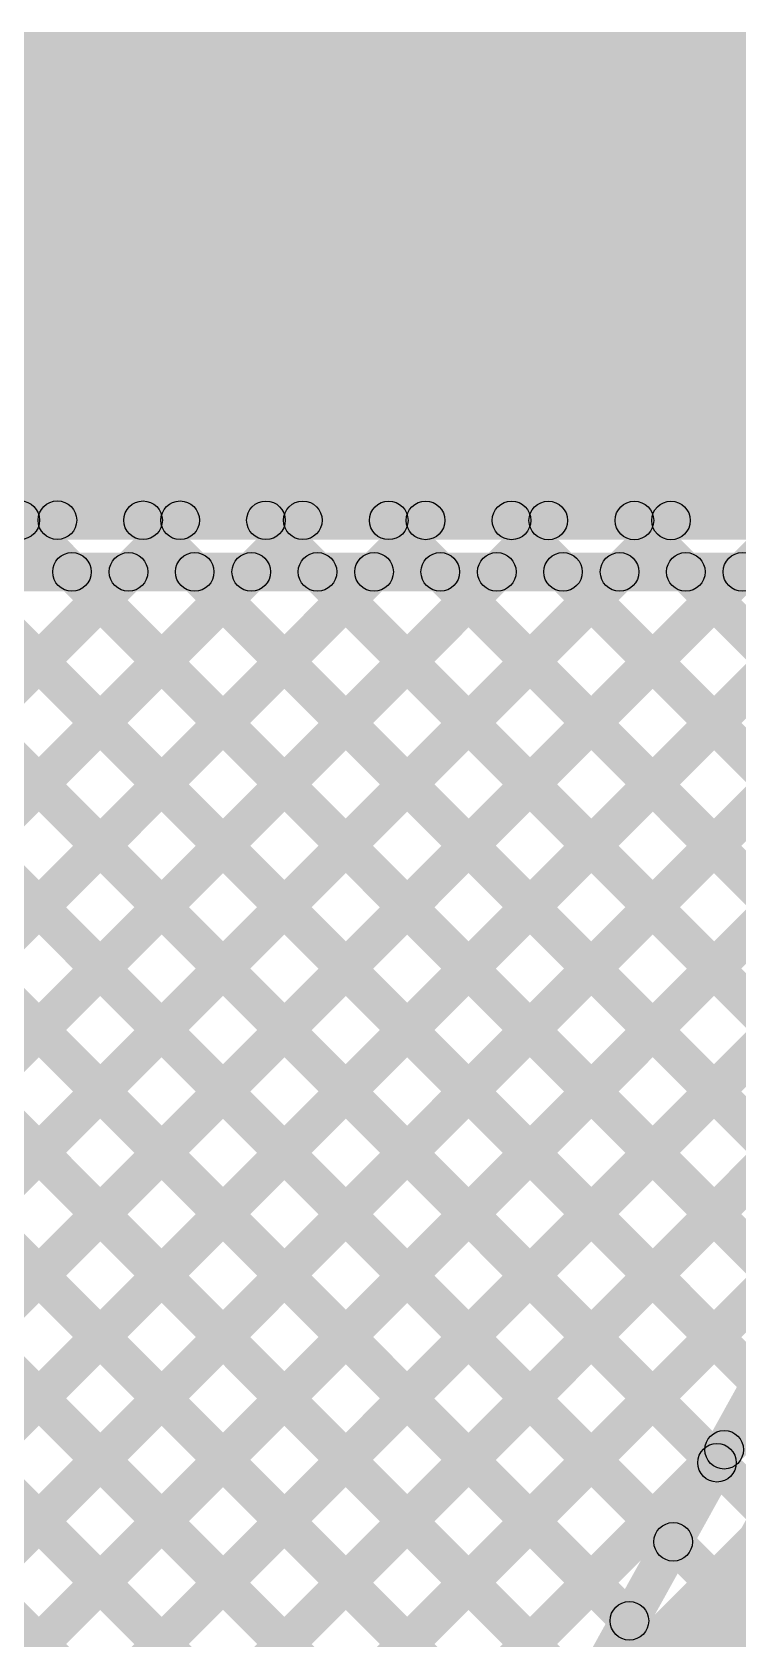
# Model space of a CAD drawing. Header units: millimetres. Extents: x 2.72 to 4.82, y 2.46 to 3.29.
# Drawn here: x 4.4279 to 4.5743, y 2.954 to 3.287 of the extents above; entities that cross this region are included whole.
import ezdxf

# ---------------------------------------------------------------- set-up
doc = ezdxf.new("R2010")
doc.units = ezdxf.units.MM
doc.header["$MEASUREMENT"] = 0
doc.layers.add('BottomLayer', color=5, linetype='Continuous')
doc.layers.add('TopLayer', color=1, linetype='Continuous')

msp = doc.modelspace()

# ---------------------------------------------------------------- hatches: boundary and pattern name
at = {"layer": 'BottomLayer'}
for points in [[(2.72, 3.18612), (4.81064, 3.18612), (4.81064, 3.287), (2.72, 3.287)], [(4.72565, 3.19332), (4.70217, 3.20634), (4.42816, 2.71201), (4.45164, 2.69899)], [(4.22655, 3.17112), (4.22655, 3.17912), (4.67228, 3.17912), (4.67228, 3.17112)], [(4.2297, 3.17229), (4.23536, 3.17795), (4.49711, 2.9162), (4.49146, 2.91054)], [(4.25516, 3.17229), (4.26082, 3.17795), (4.52736, 2.9114), (4.52171, 2.90574)], [(4.28062, 3.17229), (4.28627, 3.17795), (4.53644, 2.92778), (4.53078, 2.92212)], [(4.30832, 3.02987), (4.30266, 3.03553), (4.44508, 3.17795), (4.45074, 3.17229)], [(4.30607, 3.17229), (4.31173, 3.17795), (4.54552, 2.94416), (4.53986, 2.9385)], [(4.3174, 3.01349), (4.31174, 3.01915), (4.47054, 3.17795), (4.47619, 3.17229)], [(4.32648, 2.99712), (4.32082, 3.00277), (4.49599, 3.17795), (4.50165, 3.17229)], [(4.33555, 2.98074), (4.3299, 2.9864), (4.52145, 3.17795), (4.5271, 3.17229)], [(4.33153, 3.17229), (4.33718, 3.17795), (4.5546, 2.96053), (4.54894, 2.95488)], [(4.34463, 2.96436), (4.33897, 2.97002), (4.5469, 3.17795), (4.55256, 3.17229)], [(4.35371, 2.94798), (4.34805, 2.95364), (4.57236, 3.17795), (4.57802, 3.17229)], [(4.35698, 3.17229), (4.36264, 3.17795), (4.56368, 2.97691), (4.55802, 2.97125)], [(4.36279, 2.93161), (4.35713, 2.93726), (4.59781, 3.17795), (4.60347, 3.17229)], [(4.37187, 2.91523), (4.36621, 2.92089), (4.62327, 3.17795), (4.62893, 3.17229)], [(4.38094, 2.89885), (4.37529, 2.90451), (4.64873, 3.17795), (4.65438, 3.17229)], [(4.38244, 3.17229), (4.3881, 3.17795), (4.57275, 2.99329), (4.5671, 2.98763)], [(4.40789, 3.17229), (4.41355, 3.17795), (4.58183, 3.00967), (4.57618, 3.00401)], [(4.43335, 3.17229), (4.43901, 3.17795), (4.59091, 3.02604), (4.58525, 3.02039)], [(4.45881, 3.17229), (4.46446, 3.17795), (4.59999, 3.04242), (4.59433, 3.03676)], [(4.48426, 3.17229), (4.48992, 3.17795), (4.60907, 3.0588), (4.60341, 3.05314)], [(4.50972, 3.17229), (4.51537, 3.17795), (4.61815, 3.07518), (4.61249, 3.06952)], [(4.53517, 3.17229), (4.54083, 3.17795), (4.62722, 3.09155), (4.62157, 3.0859)], [(4.56063, 3.17229), (4.56629, 3.17795), (4.6363, 3.10793), (4.63064, 3.10227)], [(4.45291, 2.77111), (4.44592, 2.77499), (4.66878, 3.17706), (4.67578, 3.17318)], [(4.41847, 2.91092), (4.41281, 2.91657), (4.66357, 3.16734), (4.66923, 3.16168)], [(4.24793, 3.1286), (4.25359, 3.13426), (4.47726, 2.91059), (4.4716, 2.90493)], [(4.43696, 2.90395), (4.4313, 2.90961), (4.63192, 3.11022), (4.63757, 3.10457)], [(4.46693, 2.90847), (4.46127, 2.91413), (4.60026, 3.05311), (4.60591, 3.04745)], [(4.49483, 2.91091), (4.48917, 2.91657), (4.5686, 2.99599), (4.57425, 2.99034)]]:
    msp.add_hatch(color=5, dxfattribs=at).paths.add_polyline_path(points)
h = msp.add_hatch(color=5, dxfattribs=at)
edge = h.paths.add_edge_path()
edge.add_arc((4.43618, 3.17512), 0.004, 0, 360)
h = msp.add_hatch(color=5, dxfattribs=at)
edge = h.paths.add_edge_path()
edge.add_arc((4.44791, 3.17512), 0.004, 0, 360)
h = msp.add_hatch(color=5, dxfattribs=at)
edge = h.paths.add_edge_path()
edge.add_arc((4.46163, 3.17512), 0.004, 0, 360)
h = msp.add_hatch(color=5, dxfattribs=at)
edge = h.paths.add_edge_path()
edge.add_arc((4.47336, 3.17512), 0.004, 0, 360)
h = msp.add_hatch(color=5, dxfattribs=at)
edge = h.paths.add_edge_path()
edge.add_arc((4.48709, 3.17512), 0.004, 0, 360)
h = msp.add_hatch(color=5, dxfattribs=at)
edge = h.paths.add_edge_path()
edge.add_arc((4.49882, 3.17512), 0.004, 0, 360)
h = msp.add_hatch(color=5, dxfattribs=at)
edge = h.paths.add_edge_path()
edge.add_arc((4.51255, 3.17512), 0.004, 0, 360)
h = msp.add_hatch(color=5, dxfattribs=at)
edge = h.paths.add_edge_path()
edge.add_arc((4.52428, 3.17512), 0.004, 0, 360)
h = msp.add_hatch(color=5, dxfattribs=at)
edge = h.paths.add_edge_path()
edge.add_arc((4.538, 3.17512), 0.004, 0, 360)
h = msp.add_hatch(color=5, dxfattribs=at)
edge = h.paths.add_edge_path()
edge.add_arc((4.54973, 3.17512), 0.004, 0, 360)
h = msp.add_hatch(color=5, dxfattribs=at)
edge = h.paths.add_edge_path()
edge.add_arc((4.56346, 3.17512), 0.004, 0, 360)
h = msp.add_hatch(color=5, dxfattribs=at)
edge = h.paths.add_edge_path()
edge.add_arc((4.57519, 3.17512), 0.004, 0, 360)
h = msp.add_hatch(color=5, dxfattribs=at)
edge = h.paths.add_edge_path()
edge.add_arc((4.56993, 2.99046), 0.004, 0, 360)
h = msp.add_hatch(color=5, dxfattribs=at)
edge = h.paths.add_edge_path()
edge.add_arc((4.57142, 2.99316), 0.004, 0, 360)
h = msp.add_hatch(color=5, dxfattribs=at)
edge = h.paths.add_edge_path()
edge.add_arc((4.56085, 2.97408), 0.004, 0, 360)
h = msp.add_hatch(color=5, dxfattribs=at)
edge = h.paths.add_edge_path()
edge.add_arc((4.55177, 2.9577), 0.004, 0, 360)
at = {"layer": 'TopLayer'}
for points in [[(2.86831, 3.18251), (2.86831, 3.19051), (4.66796, 3.18973), (4.66796, 3.18173)], [(4.19344, 3.1831), (4.19909, 3.18876), (4.47726, 2.91059), (4.4716, 2.90493)], [(4.2189, 3.18309), (4.22456, 3.18875), (4.49711, 2.9162), (4.49146, 2.91054)], [(4.24437, 3.18308), (4.25003, 3.18874), (4.54932, 2.88945), (4.54366, 2.88379)], [(4.26984, 3.18307), (4.27549, 3.18873), (4.56131, 2.90291), (4.55565, 2.89726)], [(4.27872, 3.02573), (4.27307, 3.03139), (4.43033, 3.18866), (4.43599, 3.183)], [(4.27883, 3.00039), (4.27318, 3.00604), (4.45578, 3.18865), (4.46144, 3.18299)], [(4.28357, 2.97967), (4.27791, 2.98532), (4.48122, 3.18863), (4.48688, 3.18298)], [(4.2953, 3.18306), (4.30096, 3.18872), (4.5798, 2.90988), (4.57414, 2.90422)], [(4.3029, 2.97355), (4.29725, 2.9792), (4.50667, 3.18862), (4.51233, 3.18297)], [(4.31515, 2.96034), (4.3095, 2.96599), (4.53211, 3.18861), (4.53777, 3.18296)], [(4.32454, 2.94426), (4.31888, 2.94992), (4.55756, 3.1886), (4.56321, 3.18294)], [(4.32077, 3.18305), (4.32643, 3.1887), (4.58083, 2.9343), (4.57517, 2.92865)], [(4.32841, 2.92269), (4.32276, 2.92834), (4.583, 3.18859), (4.58866, 3.18293)], [(4.32923, 2.89805), (4.32357, 2.90371), (4.60845, 3.18858), (4.6141, 3.18292)], [(4.3447, 2.88806), (4.33905, 2.89372), (4.63389, 3.18857), (4.63955, 3.18291)], [(4.34624, 3.18304), (4.35189, 3.18869), (4.58519, 2.95539), (4.57954, 2.94974)], [(4.35887, 2.87677), (4.35321, 2.88243), (4.65934, 3.18856), (4.66499, 3.1829)], [(4.3717, 3.18302), (4.37736, 3.18868), (4.59456, 2.97148), (4.5889, 2.96583)], [(4.39717, 3.18301), (4.40283, 3.18867), (4.60611, 2.98538), (4.60046, 2.97973)], [(4.42264, 3.183), (4.42829, 3.18866), (4.62463, 2.99232), (4.61898, 2.98666)], [(4.4481, 3.18299), (4.45376, 3.18865), (4.62425, 3.01816), (4.61859, 3.01251)], [(4.47357, 3.18298), (4.47923, 3.18864), (4.63122, 3.03664), (4.62557, 3.03098)], [(4.49904, 3.18297), (4.50469, 3.18863), (4.64096, 3.05236), (4.6353, 3.04671)], [(4.5245, 3.18296), (4.53016, 3.18862), (4.65332, 3.06546), (4.64766, 3.0598)], [(4.54997, 3.18295), (4.55563, 3.1886), (4.66957, 3.07466), (4.66392, 3.069)], [(4.41847, 2.91092), (4.41281, 2.91657), (4.67173, 3.17549), (4.67738, 3.16983)], [(4.43696, 2.90395), (4.4313, 2.90961), (4.68249, 3.1608), (4.68815, 3.15514)], [(4.46693, 2.90847), (4.46127, 2.91413), (4.69564, 3.1485), (4.7013, 3.14284)], [(4.49483, 2.91091), (4.48917, 2.91657), (4.68498, 3.11238), (4.69064, 3.10672)], [(4.51065, 2.90128), (4.50499, 2.90693), (4.61859, 3.02053), (4.62425, 3.01488)]]:
    msp.add_hatch(color=1, dxfattribs=at).paths.add_polyline_path(points)
h = msp.add_hatch(color=1, dxfattribs=at)
edge = h.paths.add_edge_path()
edge.add_arc((4.42547, 3.18583), 0.004, 0, 360)
h = msp.add_hatch(color=1, dxfattribs=at)
edge = h.paths.add_edge_path()
edge.add_arc((4.43316, 3.18583), 0.004, 0, 360)
h = msp.add_hatch(color=1, dxfattribs=at)
edge = h.paths.add_edge_path()
edge.add_arc((4.45093, 3.18582), 0.004, 0, 360)
h = msp.add_hatch(color=1, dxfattribs=at)
edge = h.paths.add_edge_path()
edge.add_arc((4.45861, 3.18582), 0.004, 0, 360)
h = msp.add_hatch(color=1, dxfattribs=at)
edge = h.paths.add_edge_path()
edge.add_arc((4.4764, 3.18581), 0.004, 0, 360)
h = msp.add_hatch(color=1, dxfattribs=at)
edge = h.paths.add_edge_path()
edge.add_arc((4.48405, 3.18581), 0.004, 0, 360)
h = msp.add_hatch(color=1, dxfattribs=at)
edge = h.paths.add_edge_path()
edge.add_arc((4.50187, 3.1858), 0.004, 0, 360)
h = msp.add_hatch(color=1, dxfattribs=at)
edge = h.paths.add_edge_path()
edge.add_arc((4.5095, 3.18579), 0.004, 0, 360)
h = msp.add_hatch(color=1, dxfattribs=at)
edge = h.paths.add_edge_path()
edge.add_arc((4.52733, 3.18579), 0.004, 0, 360)
h = msp.add_hatch(color=1, dxfattribs=at)
edge = h.paths.add_edge_path()
edge.add_arc((4.53494, 3.18578), 0.004, 0, 360)
h = msp.add_hatch(color=1, dxfattribs=at)
edge = h.paths.add_edge_path()
edge.add_arc((4.5528, 3.18578), 0.004, 0, 360)
h = msp.add_hatch(color=1, dxfattribs=at)
edge = h.paths.add_edge_path()
edge.add_arc((4.56039, 3.18577), 0.004, 0, 360)

# ---------------------------------------------------------------- linework, layer by layer
at = {"layer": 'BottomLayer'}
for centre in [(4.43618, 3.17512), (4.44791, 3.17512), (4.46163, 3.17512), (4.47336, 3.17512), (4.48709, 3.17512), (4.49882, 3.17512), (4.51255, 3.17512), (4.52428, 3.17512), (4.538, 3.17512), (4.54973, 3.17512), (4.56346, 3.17512), (4.57519, 3.17512), (4.56993, 2.99046), (4.57142, 2.99316), (4.56085, 2.97408), (4.55177, 2.9577)]:
    msp.add_circle(centre, 0.004, dxfattribs=at)
at = {"layer": 'TopLayer'}
for centre in [(4.42547, 3.18583), (4.43316, 3.18583), (4.45093, 3.18582), (4.45861, 3.18582), (4.4764, 3.18581), (4.48405, 3.18581), (4.50187, 3.1858), (4.5095, 3.18579), (4.52733, 3.18579), (4.53494, 3.18578), (4.5528, 3.18578), (4.56039, 3.18577)]:
    msp.add_circle(centre, 0.004, dxfattribs=at)

doc.saveas('drawing.dxf')
